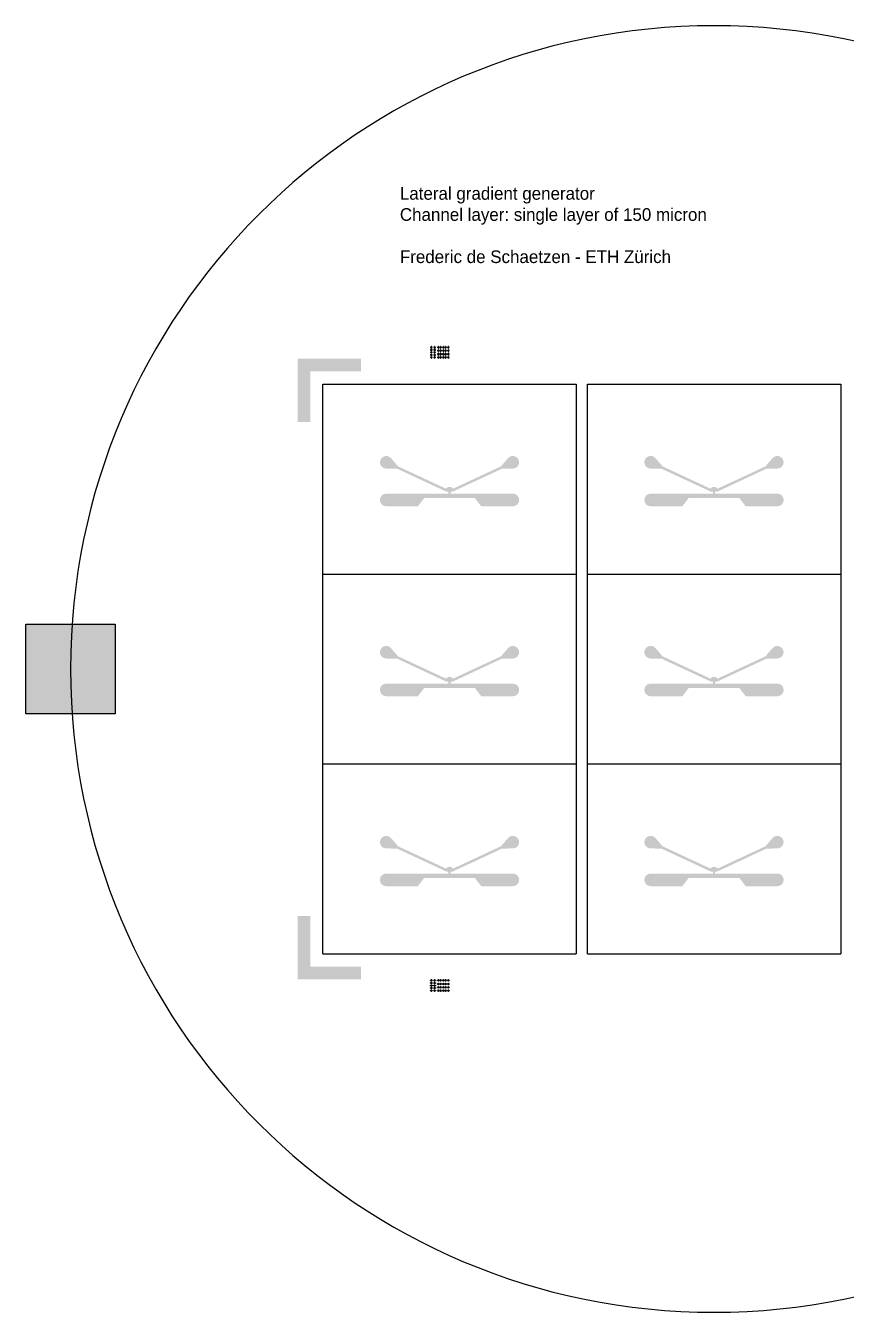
# Model space of a CAD drawing. Extents: x -163 to -54, y -239 to -137.
# Drawn here: x -162.7 to -98, y -239.1 to -137.5 of the extents above; entities that cross this region are included whole.
import ezdxf

# ---------------------------------------------------------------- set-up
doc = ezdxf.new("R2010")
doc.units = 0
doc.header["$MEASUREMENT"] = 0

msp = doc.modelspace()

# ---------------------------------------------------------------- hatches: boundary and pattern name
h = msp.add_hatch(color=256)
h.dxf.hatch_style = 1
h.paths.add_polyline_path([(-130.71, -162.84), (-130.71, -162.79), (-130.74, -162.79), (-130.74, -162.84), (-130.79, -162.84), (-130.79, -162.87), (-130.74, -162.87), (-130.74, -162.88), (-130.74, -162.92), (-130.71, -162.92), (-130.71, -162.87), (-130.66, -162.87), (-130.66, -162.84)])
h.paths.add_polyline_path([(-130.71, -163.04), (-130.71, -162.99), (-130.74, -162.99), (-130.74, -163.04), (-130.79, -163.04), (-130.79, -163.07), (-130.74, -163.07), (-130.74, -163.08), (-130.74, -163.12), (-130.71, -163.12), (-130.71, -163.07), (-130.66, -163.07), (-130.66, -163.04)])
h.paths.add_polyline_path([(-130.71, -163.24), (-130.71, -163.19), (-130.74, -163.19), (-130.74, -163.24), (-130.79, -163.24), (-130.79, -163.27), (-130.74, -163.27), (-130.74, -163.28), (-130.74, -163.32), (-130.71, -163.32), (-130.71, -163.27), (-130.66, -163.27), (-130.66, -163.24)])
h.paths.add_polyline_path([(-130.71, -163.44), (-130.71, -163.39), (-130.74, -163.39), (-130.74, -163.44), (-130.79, -163.44), (-130.79, -163.47), (-130.74, -163.47), (-130.74, -163.48), (-130.74, -163.52), (-130.71, -163.52), (-130.71, -163.47), (-130.66, -163.47), (-130.66, -163.44)])
h.paths.add_polyline_path([(-130.71, -163.64), (-130.71, -163.59), (-130.74, -163.59), (-130.74, -163.64), (-130.79, -163.64), (-130.79, -163.67), (-130.74, -163.67), (-130.74, -163.68), (-130.74, -163.72), (-130.71, -163.72), (-130.71, -163.67), (-130.66, -163.67), (-130.66, -163.64)])
h.paths.add_polyline_path([(-130.44, -163.64), (-130.44, -163.59), (-130.47, -163.59), (-130.47, -163.64), (-130.52, -163.64), (-130.52, -163.67), (-130.47, -163.67), (-130.47, -163.68), (-130.47, -163.72), (-130.44, -163.72), (-130.44, -163.67), (-130.39, -163.67), (-130.39, -163.64)])
h.paths.add_polyline_path([(-130.44, -163.44), (-130.44, -163.39), (-130.47, -163.39), (-130.47, -163.44), (-130.52, -163.44), (-130.52, -163.47), (-130.47, -163.47), (-130.47, -163.48), (-130.47, -163.52), (-130.44, -163.52), (-130.44, -163.47), (-130.39, -163.47), (-130.39, -163.44)])
h.paths.add_polyline_path([(-130.44, -163.24), (-130.44, -163.19), (-130.47, -163.19), (-130.47, -163.24), (-130.52, -163.24), (-130.52, -163.27), (-130.47, -163.27), (-130.47, -163.28), (-130.47, -163.32), (-130.44, -163.32), (-130.44, -163.27), (-130.39, -163.27), (-130.39, -163.24)])
h.paths.add_polyline_path([(-130.44, -163.04), (-130.44, -162.99), (-130.47, -162.99), (-130.47, -163.04), (-130.52, -163.04), (-130.52, -163.07), (-130.47, -163.07), (-130.47, -163.08), (-130.47, -163.12), (-130.44, -163.12), (-130.44, -163.07), (-130.39, -163.07), (-130.39, -163.04)])
h.paths.add_polyline_path([(-130.44, -162.84), (-130.44, -162.79), (-130.47, -162.79), (-130.47, -162.84), (-130.52, -162.84), (-130.52, -162.87), (-130.47, -162.87), (-130.47, -162.88), (-130.47, -162.92), (-130.44, -162.92), (-130.44, -162.87), (-130.39, -162.87), (-130.39, -162.84)])
h.paths.add_polyline_path([(-130.2, -162.84), (-130.25, -162.84), (-130.25, -162.87), (-130.2, -162.87), (-130.2, -162.92), (-130.17, -162.92), (-130.17, -162.87), (-130.16, -162.87), (-130.12, -162.87), (-130.12, -162.84), (-130.17, -162.84), (-130.17, -162.79), (-130.2, -162.79)])
h.paths.add_polyline_path([(-130.2, -163.11), (-130.25, -163.11), (-130.25, -163.14), (-130.2, -163.14), (-130.2, -163.19), (-130.17, -163.19), (-130.17, -163.14), (-130.16, -163.14), (-130.12, -163.14), (-130.12, -163.11), (-130.17, -163.11), (-130.17, -163.06), (-130.2, -163.06)])
h.paths.add_polyline_path([(-130.2, -163.38), (-130.25, -163.38), (-130.25, -163.41), (-130.2, -163.41), (-130.2, -163.46), (-130.17, -163.46), (-130.17, -163.41), (-130.16, -163.41), (-130.12, -163.41), (-130.12, -163.38), (-130.17, -163.38), (-130.17, -163.33), (-130.2, -163.33)])
h.paths.add_polyline_path([(-130.2, -163.64), (-130.25, -163.64), (-130.25, -163.67), (-130.2, -163.67), (-130.2, -163.72), (-130.17, -163.72), (-130.17, -163.67), (-130.16, -163.67), (-130.12, -163.67), (-130.12, -163.64), (-130.17, -163.64), (-130.17, -163.59), (-130.2, -163.59)])
h.paths.add_polyline_path([(-130, -163.64), (-130.05, -163.64), (-130.05, -163.67), (-130, -163.67), (-130, -163.72), (-129.97, -163.72), (-129.97, -163.67), (-129.96, -163.67), (-129.92, -163.67), (-129.92, -163.64), (-129.97, -163.64), (-129.97, -163.59), (-130, -163.59)])
h.paths.add_polyline_path([(-130, -163.38), (-130.05, -163.38), (-130.05, -163.41), (-130, -163.41), (-130, -163.46), (-129.97, -163.46), (-129.97, -163.41), (-129.96, -163.41), (-129.92, -163.41), (-129.92, -163.38), (-129.97, -163.38), (-129.97, -163.33), (-130, -163.33)])
h.paths.add_polyline_path([(-130, -163.11), (-130.05, -163.11), (-130.05, -163.14), (-130, -163.14), (-130, -163.19), (-129.97, -163.19), (-129.97, -163.14), (-129.96, -163.14), (-129.92, -163.14), (-129.92, -163.11), (-129.97, -163.11), (-129.97, -163.06), (-130, -163.06)])
h.paths.add_polyline_path([(-130, -162.84), (-130.05, -162.84), (-130.05, -162.87), (-130, -162.87), (-130, -162.92), (-129.97, -162.92), (-129.97, -162.87), (-129.96, -162.87), (-129.92, -162.87), (-129.92, -162.84), (-129.97, -162.84), (-129.97, -162.79), (-130, -162.79)])
h.paths.add_polyline_path([(-129.8, -162.84), (-129.85, -162.84), (-129.85, -162.87), (-129.8, -162.87), (-129.8, -162.92), (-129.77, -162.92), (-129.77, -162.87), (-129.76, -162.87), (-129.72, -162.87), (-129.72, -162.84), (-129.77, -162.84), (-129.77, -162.79), (-129.8, -162.79)])
h.paths.add_polyline_path([(-129.8, -163.11), (-129.85, -163.11), (-129.85, -163.14), (-129.8, -163.14), (-129.8, -163.19), (-129.77, -163.19), (-129.77, -163.14), (-129.76, -163.14), (-129.72, -163.14), (-129.72, -163.11), (-129.77, -163.11), (-129.77, -163.06), (-129.8, -163.06)])
h.paths.add_polyline_path([(-129.8, -163.38), (-129.85, -163.38), (-129.85, -163.41), (-129.8, -163.41), (-129.8, -163.46), (-129.77, -163.46), (-129.77, -163.41), (-129.76, -163.41), (-129.72, -163.41), (-129.72, -163.38), (-129.77, -163.38), (-129.77, -163.33), (-129.8, -163.33)])
h.paths.add_polyline_path([(-129.8, -163.64), (-129.85, -163.64), (-129.85, -163.67), (-129.8, -163.67), (-129.8, -163.72), (-129.77, -163.72), (-129.77, -163.67), (-129.76, -163.67), (-129.72, -163.67), (-129.72, -163.64), (-129.77, -163.64), (-129.77, -163.59), (-129.8, -163.59)])
h.paths.add_polyline_path([(-129.6, -163.64), (-129.65, -163.64), (-129.65, -163.67), (-129.6, -163.67), (-129.6, -163.72), (-129.57, -163.72), (-129.57, -163.67), (-129.56, -163.67), (-129.52, -163.67), (-129.52, -163.64), (-129.57, -163.64), (-129.57, -163.59), (-129.6, -163.59)])
h.paths.add_polyline_path([(-129.6, -163.38), (-129.65, -163.38), (-129.65, -163.41), (-129.6, -163.41), (-129.6, -163.46), (-129.57, -163.46), (-129.57, -163.41), (-129.56, -163.41), (-129.52, -163.41), (-129.52, -163.38), (-129.57, -163.38), (-129.57, -163.33), (-129.6, -163.33)])
h.paths.add_polyline_path([(-129.6, -163.11), (-129.65, -163.11), (-129.65, -163.14), (-129.6, -163.14), (-129.6, -163.19), (-129.57, -163.19), (-129.57, -163.14), (-129.56, -163.14), (-129.52, -163.14), (-129.52, -163.11), (-129.57, -163.11), (-129.57, -163.06), (-129.6, -163.06)])
h.paths.add_polyline_path([(-129.6, -162.84), (-129.65, -162.84), (-129.65, -162.87), (-129.6, -162.87), (-129.6, -162.92), (-129.57, -162.92), (-129.57, -162.87), (-129.56, -162.87), (-129.52, -162.87), (-129.52, -162.84), (-129.57, -162.84), (-129.57, -162.79), (-129.6, -162.79)])
h = msp.add_hatch(color=256)
h.dxf.hatch_style = 1
h.paths.add_polyline_path([(-129.4, -163.64), (-129.45, -163.64), (-129.45, -163.67), (-129.4, -163.67), (-129.4, -163.72), (-129.37, -163.72), (-129.37, -163.67), (-129.36, -163.67), (-129.32, -163.67), (-129.32, -163.64), (-129.37, -163.64), (-129.37, -163.59), (-129.4, -163.59)])
h.paths.add_polyline_path([(-129.4, -163.38), (-129.45, -163.38), (-129.45, -163.41), (-129.4, -163.41), (-129.4, -163.46), (-129.37, -163.46), (-129.37, -163.41), (-129.36, -163.41), (-129.32, -163.41), (-129.32, -163.38), (-129.37, -163.38), (-129.37, -163.33), (-129.4, -163.33)])
h.paths.add_polyline_path([(-129.4, -163.11), (-129.45, -163.11), (-129.45, -163.14), (-129.4, -163.14), (-129.4, -163.19), (-129.37, -163.19), (-129.37, -163.14), (-129.36, -163.14), (-129.32, -163.14), (-129.32, -163.11), (-129.37, -163.11), (-129.37, -163.06), (-129.4, -163.06)])
h.paths.add_polyline_path([(-129.4, -162.84), (-129.45, -162.84), (-129.45, -162.87), (-129.4, -162.87), (-129.4, -162.92), (-129.37, -162.92), (-129.37, -162.87), (-129.36, -162.87), (-129.32, -162.87), (-129.32, -162.84), (-129.37, -162.84), (-129.37, -162.79), (-129.4, -162.79)])
h = msp.add_hatch(color=256)
h.dxf.hatch_style = 1
h.paths.add_polyline_path([(-136.29, -163.76), (-141.29, -163.76), (-141.29, -168.76), (-140.29, -168.76), (-140.29, -164.76), (-136.29, -164.76)])
h.paths.add_polyline_path([(-75.53, -163.76), (-80.53, -163.76), (-80.53, -164.76), (-76.53, -164.76), (-76.53, -168.76), (-75.53, -168.76)])
h.paths.add_polyline_path([(-140.29, -207.76), (-141.29, -207.76), (-141.29, -212.76), (-136.29, -212.76), (-136.29, -211.76), (-140.29, -211.76)])
h.paths.add_polyline_path([(-75.53, -207.76), (-76.53, -207.76), (-76.53, -211.76), (-80.53, -211.76), (-80.53, -212.76), (-75.53, -212.76)])
h = msp.add_hatch(color=256)
h.dxf.hatch_style = 1
h.paths.add_polyline_path([(-131.29, -174.76), (-127.29, -174.76), (-126.79, -175.41), (-124.29, -175.41, 1), (-124.29, -174.41), (-129.2, -174.41), (-129.2, -174.26), (-129.05, -174.26), (-125.15, -172.44), (-124.29, -172.43, 1.551696), (-124.67, -171.61), (-125.23, -172.26), (-129.01, -174.02, 0.506381), (-129.57, -174.02), (-133.35, -172.26), (-133.91, -171.61, 1.551696), (-134.29, -172.43), (-133.43, -172.44), (-129.53, -174.26), (-129.38, -174.26), (-129.38, -174.41), (-134.29, -174.41, 1), (-134.29, -175.41), (-131.79, -175.41)])
h.paths.add_polyline_path([(-110.41, -174.76), (-106.41, -174.76), (-105.91, -175.41), (-103.41, -175.41, 1), (-103.41, -174.41), (-108.32, -174.41), (-108.32, -174.26), (-108.17, -174.26), (-104.27, -172.44), (-103.41, -172.43, 1.551696), (-103.79, -171.61), (-104.35, -172.26), (-108.13, -174.02, 0.506381), (-108.69, -174.02), (-112.47, -172.26), (-113.03, -171.61, 1.551696), (-113.42, -172.43), (-112.56, -172.44), (-108.65, -174.26), (-108.5, -174.26), (-108.5, -174.41), (-113.41, -174.41, 1), (-113.41, -175.41), (-110.91, -175.41)])
h.paths.add_polyline_path([(-89.53, -174.76), (-85.53, -174.76), (-85.03, -175.41), (-82.53, -175.41, 1), (-82.53, -174.41), (-87.44, -174.41), (-87.44, -174.26), (-87.29, -174.26), (-83.39, -172.44), (-82.53, -172.43, 1.551696), (-82.91, -171.61), (-83.47, -172.26), (-87.25, -174.02, 0.506381), (-87.81, -174.02), (-91.59, -172.26), (-92.15, -171.61, 1.551696), (-92.54, -172.43), (-91.68, -172.44), (-87.77, -174.26), (-87.62, -174.26), (-87.62, -174.41), (-92.53, -174.41, 1), (-92.53, -175.41), (-90.03, -175.41)])
h.paths.add_polyline_path([(-133.91, -186.61, 1.551696), (-134.29, -187.43), (-133.43, -187.44), (-129.53, -189.26), (-129.38, -189.26), (-129.38, -189.41), (-134.29, -189.41, 1), (-134.29, -190.41), (-131.79, -190.41), (-131.29, -189.76), (-127.29, -189.76), (-126.79, -190.41), (-124.29, -190.41, 1), (-124.29, -189.41), (-129.2, -189.41), (-129.2, -189.26), (-129.05, -189.26), (-125.15, -187.44), (-124.29, -187.43, 1.551696), (-124.67, -186.61), (-125.23, -187.26), (-129.01, -189.02, 0.506381), (-129.57, -189.02), (-133.35, -187.26)])
h.paths.add_polyline_path([(-103.79, -186.61), (-104.35, -187.26), (-108.13, -189.02, 0.506381), (-108.69, -189.02), (-112.47, -187.26), (-113.03, -186.61, 1.551696), (-113.42, -187.43), (-112.56, -187.44), (-108.65, -189.26), (-108.5, -189.26), (-108.5, -189.41), (-113.41, -189.41, 1), (-113.41, -190.41), (-110.91, -190.41), (-110.41, -189.76), (-106.41, -189.76), (-105.91, -190.41), (-103.41, -190.41, 1), (-103.41, -189.41), (-108.32, -189.41), (-108.32, -189.26), (-108.17, -189.26), (-104.27, -187.44), (-103.41, -187.43, 1.551696)])
h.paths.add_polyline_path([(-124.29, -204.41), (-129.2, -204.41), (-129.2, -204.26), (-129.05, -204.26), (-125.15, -202.44), (-124.29, -202.43, 1.551696), (-124.67, -201.61), (-125.23, -202.26), (-129.01, -204.02, 0.506381), (-129.57, -204.02), (-133.35, -202.26), (-133.91, -201.61, 1.551696), (-134.29, -202.43), (-133.43, -202.44), (-129.53, -204.26), (-129.38, -204.26), (-129.38, -204.41), (-134.29, -204.41, 1), (-134.29, -205.41), (-131.79, -205.41), (-131.29, -204.76), (-127.29, -204.76), (-126.79, -205.41), (-124.29, -205.41, 1)])
h.paths.add_polyline_path([(-110.41, -204.76), (-106.41, -204.76), (-105.91, -205.41), (-103.41, -205.41, 1), (-103.41, -204.41), (-108.32, -204.41), (-108.32, -204.26), (-108.17, -204.26), (-104.27, -202.44), (-103.41, -202.43, 1.551696), (-103.79, -201.61), (-104.35, -202.26), (-108.13, -204.02, 0.506381), (-108.69, -204.02), (-112.47, -202.26), (-113.03, -201.61, 1.551696), (-113.42, -202.43), (-112.56, -202.44), (-108.65, -204.26), (-108.5, -204.26), (-108.5, -204.41), (-113.41, -204.41, 1), (-113.41, -205.41), (-110.91, -205.41)])
h.paths.add_polyline_path([(-92.15, -201.61, 1.551696), (-92.54, -202.43), (-91.68, -202.44), (-87.77, -204.26), (-87.62, -204.26), (-87.62, -204.41), (-92.53, -204.41, 1), (-92.53, -205.41), (-90.03, -205.41), (-89.53, -204.76), (-85.53, -204.76), (-85.03, -205.41), (-82.53, -205.41, 1), (-82.53, -204.41), (-87.44, -204.41), (-87.44, -204.26), (-87.29, -204.26), (-83.39, -202.44), (-82.53, -202.43, 1.551696), (-82.91, -201.61), (-83.47, -202.26), (-87.25, -204.02, 0.506381), (-87.81, -204.02), (-91.59, -202.26)])
h.paths.add_polyline_path([(-82.53, -189.41), (-87.44, -189.41), (-87.44, -189.26), (-87.29, -189.26), (-83.39, -187.44), (-82.53, -187.43, 1.551696), (-82.91, -186.61), (-83.47, -187.26), (-87.25, -189.02, 0.506381), (-87.81, -189.02), (-91.59, -187.26), (-92.15, -186.61, 1.551696), (-92.54, -187.43), (-91.68, -187.44), (-87.77, -189.26), (-87.62, -189.26), (-87.62, -189.41), (-92.53, -189.41, 1), (-92.53, -190.41), (-90.03, -190.41), (-89.53, -189.76), (-85.53, -189.76), (-85.03, -190.41), (-82.53, -190.41, 1)])
h = msp.add_hatch(color=256)
h.dxf.hatch_style = 1
h.paths.add_polyline_path([(-162.75, -184.72), (-155.68, -184.72), (-155.68, -191.79), (-162.75, -191.79)])
h.paths.add_polyline_path([(-61.15, -184.72), (-54.08, -184.72), (-54.08, -191.79), (-61.15, -191.79)])
h = msp.add_hatch(color=256)
h.dxf.hatch_style = 1
h.paths.add_polyline_path([(-130.71, -213.67), (-130.71, -213.72), (-130.74, -213.72), (-130.74, -213.67), (-130.79, -213.67), (-130.79, -213.64), (-130.74, -213.64), (-130.74, -213.63), (-130.74, -213.59), (-130.71, -213.59), (-130.71, -213.64), (-130.66, -213.64), (-130.66, -213.67)])
h.paths.add_polyline_path([(-130.71, -213.47), (-130.71, -213.52), (-130.74, -213.52), (-130.74, -213.47), (-130.79, -213.47), (-130.79, -213.44), (-130.74, -213.44), (-130.74, -213.43), (-130.74, -213.39), (-130.71, -213.39), (-130.71, -213.44), (-130.66, -213.44), (-130.66, -213.47)])
h.paths.add_polyline_path([(-130.71, -213.27), (-130.71, -213.32), (-130.74, -213.32), (-130.74, -213.27), (-130.79, -213.27), (-130.79, -213.24), (-130.74, -213.24), (-130.74, -213.23), (-130.74, -213.19), (-130.71, -213.19), (-130.71, -213.24), (-130.66, -213.24), (-130.66, -213.27)])
h.paths.add_polyline_path([(-130.71, -213.07), (-130.71, -213.12), (-130.74, -213.12), (-130.74, -213.07), (-130.79, -213.07), (-130.79, -213.04), (-130.74, -213.04), (-130.74, -213.03), (-130.74, -212.99), (-130.71, -212.99), (-130.71, -213.04), (-130.66, -213.04), (-130.66, -213.07)])
h.paths.add_polyline_path([(-130.71, -212.87), (-130.71, -212.92), (-130.74, -212.92), (-130.74, -212.87), (-130.79, -212.87), (-130.79, -212.84), (-130.74, -212.84), (-130.74, -212.83), (-130.74, -212.79), (-130.71, -212.79), (-130.71, -212.84), (-130.66, -212.84), (-130.66, -212.87)])
h.paths.add_polyline_path([(-130.44, -212.87), (-130.44, -212.92), (-130.47, -212.92), (-130.47, -212.87), (-130.52, -212.87), (-130.52, -212.84), (-130.47, -212.84), (-130.47, -212.83), (-130.47, -212.79), (-130.44, -212.79), (-130.44, -212.84), (-130.39, -212.84), (-130.39, -212.87)])
h.paths.add_polyline_path([(-130.44, -213.07), (-130.44, -213.12), (-130.47, -213.12), (-130.47, -213.07), (-130.52, -213.07), (-130.52, -213.04), (-130.47, -213.04), (-130.47, -213.03), (-130.47, -212.99), (-130.44, -212.99), (-130.44, -213.04), (-130.39, -213.04), (-130.39, -213.07)])
h.paths.add_polyline_path([(-130.44, -213.27), (-130.44, -213.32), (-130.47, -213.32), (-130.47, -213.27), (-130.52, -213.27), (-130.52, -213.24), (-130.47, -213.24), (-130.47, -213.23), (-130.47, -213.19), (-130.44, -213.19), (-130.44, -213.24), (-130.39, -213.24), (-130.39, -213.27)])
h.paths.add_polyline_path([(-130.44, -213.47), (-130.44, -213.52), (-130.47, -213.52), (-130.47, -213.47), (-130.52, -213.47), (-130.52, -213.44), (-130.47, -213.44), (-130.47, -213.43), (-130.47, -213.39), (-130.44, -213.39), (-130.44, -213.44), (-130.39, -213.44), (-130.39, -213.47)])
h.paths.add_polyline_path([(-130.44, -213.67), (-130.44, -213.72), (-130.47, -213.72), (-130.47, -213.67), (-130.52, -213.67), (-130.52, -213.64), (-130.47, -213.64), (-130.47, -213.63), (-130.47, -213.59), (-130.44, -213.59), (-130.44, -213.64), (-130.39, -213.64), (-130.39, -213.67)])
h.paths.add_polyline_path([(-130.2, -213.67), (-130.25, -213.67), (-130.25, -213.64), (-130.2, -213.64), (-130.2, -213.59), (-130.17, -213.59), (-130.17, -213.64), (-130.16, -213.64), (-130.12, -213.64), (-130.12, -213.67), (-130.17, -213.67), (-130.17, -213.72), (-130.2, -213.72)])
h.paths.add_polyline_path([(-130.2, -213.41), (-130.25, -213.41), (-130.25, -213.38), (-130.2, -213.38), (-130.2, -213.33), (-130.17, -213.33), (-130.17, -213.38), (-130.16, -213.38), (-130.12, -213.38), (-130.12, -213.41), (-130.17, -213.41), (-130.17, -213.46), (-130.2, -213.46)])
h.paths.add_polyline_path([(-130.2, -213.14), (-130.25, -213.14), (-130.25, -213.11), (-130.2, -213.11), (-130.2, -213.06), (-130.17, -213.06), (-130.17, -213.11), (-130.16, -213.11), (-130.12, -213.11), (-130.12, -213.14), (-130.17, -213.14), (-130.17, -213.19), (-130.2, -213.19)])
h.paths.add_polyline_path([(-130.2, -212.87), (-130.25, -212.87), (-130.25, -212.84), (-130.2, -212.84), (-130.2, -212.79), (-130.17, -212.79), (-130.17, -212.84), (-130.16, -212.84), (-130.12, -212.84), (-130.12, -212.87), (-130.17, -212.87), (-130.17, -212.92), (-130.2, -212.92)])
h.paths.add_polyline_path([(-130, -212.87), (-130.05, -212.87), (-130.05, -212.84), (-130, -212.84), (-130, -212.79), (-129.97, -212.79), (-129.97, -212.84), (-129.96, -212.84), (-129.92, -212.84), (-129.92, -212.87), (-129.97, -212.87), (-129.97, -212.92), (-130, -212.92)])
h.paths.add_polyline_path([(-130, -213.14), (-130.05, -213.14), (-130.05, -213.11), (-130, -213.11), (-130, -213.06), (-129.97, -213.06), (-129.97, -213.11), (-129.96, -213.11), (-129.92, -213.11), (-129.92, -213.14), (-129.97, -213.14), (-129.97, -213.19), (-130, -213.19)])
h.paths.add_polyline_path([(-130, -213.41), (-130.05, -213.41), (-130.05, -213.38), (-130, -213.38), (-130, -213.33), (-129.97, -213.33), (-129.97, -213.38), (-129.96, -213.38), (-129.92, -213.38), (-129.92, -213.41), (-129.97, -213.41), (-129.97, -213.46), (-130, -213.46)])
h.paths.add_polyline_path([(-130, -213.67), (-130.05, -213.67), (-130.05, -213.64), (-130, -213.64), (-130, -213.59), (-129.97, -213.59), (-129.97, -213.64), (-129.96, -213.64), (-129.92, -213.64), (-129.92, -213.67), (-129.97, -213.67), (-129.97, -213.72), (-130, -213.72)])
h.paths.add_polyline_path([(-129.8, -213.67), (-129.85, -213.67), (-129.85, -213.64), (-129.8, -213.64), (-129.8, -213.59), (-129.77, -213.59), (-129.77, -213.64), (-129.76, -213.64), (-129.72, -213.64), (-129.72, -213.67), (-129.77, -213.67), (-129.77, -213.72), (-129.8, -213.72)])
h.paths.add_polyline_path([(-129.8, -213.41), (-129.85, -213.41), (-129.85, -213.38), (-129.8, -213.38), (-129.8, -213.33), (-129.77, -213.33), (-129.77, -213.38), (-129.76, -213.38), (-129.72, -213.38), (-129.72, -213.41), (-129.77, -213.41), (-129.77, -213.46), (-129.8, -213.46)])
h.paths.add_polyline_path([(-129.8, -213.14), (-129.85, -213.14), (-129.85, -213.11), (-129.8, -213.11), (-129.8, -213.06), (-129.77, -213.06), (-129.77, -213.11), (-129.76, -213.11), (-129.72, -213.11), (-129.72, -213.14), (-129.77, -213.14), (-129.77, -213.19), (-129.8, -213.19)])
h.paths.add_polyline_path([(-129.8, -212.87), (-129.85, -212.87), (-129.85, -212.84), (-129.8, -212.84), (-129.8, -212.79), (-129.77, -212.79), (-129.77, -212.84), (-129.76, -212.84), (-129.72, -212.84), (-129.72, -212.87), (-129.77, -212.87), (-129.77, -212.92), (-129.8, -212.92)])
h.paths.add_polyline_path([(-129.6, -212.87), (-129.65, -212.87), (-129.65, -212.84), (-129.6, -212.84), (-129.6, -212.79), (-129.57, -212.79), (-129.57, -212.84), (-129.56, -212.84), (-129.52, -212.84), (-129.52, -212.87), (-129.57, -212.87), (-129.57, -212.92), (-129.6, -212.92)])
h.paths.add_polyline_path([(-129.6, -213.14), (-129.65, -213.14), (-129.65, -213.11), (-129.6, -213.11), (-129.6, -213.06), (-129.57, -213.06), (-129.57, -213.11), (-129.56, -213.11), (-129.52, -213.11), (-129.52, -213.14), (-129.57, -213.14), (-129.57, -213.19), (-129.6, -213.19)])
h.paths.add_polyline_path([(-129.6, -213.41), (-129.65, -213.41), (-129.65, -213.38), (-129.6, -213.38), (-129.6, -213.33), (-129.57, -213.33), (-129.57, -213.38), (-129.56, -213.38), (-129.52, -213.38), (-129.52, -213.41), (-129.57, -213.41), (-129.57, -213.46), (-129.6, -213.46)])
h.paths.add_polyline_path([(-129.6, -213.67), (-129.65, -213.67), (-129.65, -213.64), (-129.6, -213.64), (-129.6, -213.59), (-129.57, -213.59), (-129.57, -213.64), (-129.56, -213.64), (-129.52, -213.64), (-129.52, -213.67), (-129.57, -213.67), (-129.57, -213.72), (-129.6, -213.72)])
h = msp.add_hatch(color=256)
h.dxf.hatch_style = 1
h.paths.add_polyline_path([(-129.4, -212.87), (-129.45, -212.87), (-129.45, -212.84), (-129.4, -212.84), (-129.4, -212.79), (-129.37, -212.79), (-129.37, -212.84), (-129.36, -212.84), (-129.32, -212.84), (-129.32, -212.87), (-129.37, -212.87), (-129.37, -212.92), (-129.4, -212.92)])
h.paths.add_polyline_path([(-129.4, -213.14), (-129.45, -213.14), (-129.45, -213.11), (-129.4, -213.11), (-129.4, -213.06), (-129.37, -213.06), (-129.37, -213.11), (-129.36, -213.11), (-129.32, -213.11), (-129.32, -213.14), (-129.37, -213.14), (-129.37, -213.19), (-129.4, -213.19)])
h.paths.add_polyline_path([(-129.4, -213.41), (-129.45, -213.41), (-129.45, -213.38), (-129.4, -213.38), (-129.4, -213.33), (-129.37, -213.33), (-129.37, -213.38), (-129.36, -213.38), (-129.32, -213.38), (-129.32, -213.41), (-129.37, -213.41), (-129.37, -213.46), (-129.4, -213.46)])
h.paths.add_polyline_path([(-129.4, -213.67), (-129.45, -213.67), (-129.45, -213.64), (-129.4, -213.64), (-129.4, -213.59), (-129.37, -213.59), (-129.37, -213.64), (-129.36, -213.64), (-129.32, -213.64), (-129.32, -213.67), (-129.37, -213.67), (-129.37, -213.72), (-129.4, -213.72)])

# ---------------------------------------------------------------- linework, layer by layer
for p, q in [((-139.29, -180.76), (-139.29, -165.76)), ((-139.29, -165.76), (-119.29, -165.76)), ((-119.29, -165.76), (-119.29, -180.76)), ((-118.41, -180.76), (-118.41, -165.76)), ((-118.41, -165.76), (-98.41, -165.76)), ((-98.41, -165.76), (-98.41, -180.76)), ((-139.29, -195.76), (-139.29, -180.76)), ((-139.29, -180.76), (-119.29, -180.76)), ((-139.29, -180.76), (-119.29, -180.76)), ((-119.29, -180.76), (-119.29, -195.76)), ((-118.41, -195.76), (-118.41, -180.76)), ((-118.41, -180.76), (-98.41, -180.76)), ((-118.41, -180.76), (-98.41, -180.76)), ((-98.41, -180.76), (-98.41, -195.76)), ((-139.29, -195.76), (-119.29, -195.76)), ((-139.29, -210.76), (-139.29, -195.76)), ((-139.29, -195.76), (-119.29, -195.76)), ((-119.29, -195.76), (-119.29, -210.76)), ((-118.41, -195.76), (-98.41, -195.76)), ((-118.41, -210.76), (-118.41, -195.76)), ((-118.41, -195.76), (-98.41, -195.76)), ((-98.41, -195.76), (-98.41, -210.76)), ((-139.29, -210.76), (-119.29, -210.76)), ((-118.41, -210.76), (-98.41, -210.76))]:
    msp.add_line(p, q)
msp.add_lwpolyline([(-57.61, -188.26, 1), (-159.21, -188.26, 1), (-57.61, -188.26)], format="xyb", close=True)
for points in [[(-130.71, -162.84), (-130.71, -162.79), (-130.74, -162.79), (-130.74, -162.84), (-130.79, -162.84), (-130.79, -162.87), (-130.74, -162.87), (-130.74, -162.88), (-130.74, -162.92), (-130.71, -162.92), (-130.71, -162.87), (-130.66, -162.87), (-130.66, -162.84)], [(-130.71, -163.04), (-130.71, -162.99), (-130.74, -162.99), (-130.74, -163.04), (-130.79, -163.04), (-130.79, -163.07), (-130.74, -163.07), (-130.74, -163.08), (-130.74, -163.12), (-130.71, -163.12), (-130.71, -163.07), (-130.66, -163.07), (-130.66, -163.04)], [(-130.71, -163.24), (-130.71, -163.19), (-130.74, -163.19), (-130.74, -163.24), (-130.79, -163.24), (-130.79, -163.27), (-130.74, -163.27), (-130.74, -163.28), (-130.74, -163.32), (-130.71, -163.32), (-130.71, -163.27), (-130.66, -163.27), (-130.66, -163.24)], [(-130.71, -163.44), (-130.71, -163.39), (-130.74, -163.39), (-130.74, -163.44), (-130.79, -163.44), (-130.79, -163.47), (-130.74, -163.47), (-130.74, -163.48), (-130.74, -163.52), (-130.71, -163.52), (-130.71, -163.47), (-130.66, -163.47), (-130.66, -163.44)], [(-130.44, -162.84), (-130.44, -162.79), (-130.47, -162.79), (-130.47, -162.84), (-130.52, -162.84), (-130.52, -162.87), (-130.47, -162.87), (-130.47, -162.88), (-130.47, -162.92), (-130.44, -162.92), (-130.44, -162.87), (-130.39, -162.87), (-130.39, -162.84)], [(-130.44, -163.04), (-130.44, -162.99), (-130.47, -162.99), (-130.47, -163.04), (-130.52, -163.04), (-130.52, -163.07), (-130.47, -163.07), (-130.47, -163.08), (-130.47, -163.12), (-130.44, -163.12), (-130.44, -163.07), (-130.39, -163.07), (-130.39, -163.04)], [(-130.44, -163.24), (-130.44, -163.19), (-130.47, -163.19), (-130.47, -163.24), (-130.52, -163.24), (-130.52, -163.27), (-130.47, -163.27), (-130.47, -163.28), (-130.47, -163.32), (-130.44, -163.32), (-130.44, -163.27), (-130.39, -163.27), (-130.39, -163.24)], [(-130.44, -163.44), (-130.44, -163.39), (-130.47, -163.39), (-130.47, -163.44), (-130.52, -163.44), (-130.52, -163.47), (-130.47, -163.47), (-130.47, -163.48), (-130.47, -163.52), (-130.44, -163.52), (-130.44, -163.47), (-130.39, -163.47), (-130.39, -163.44)], [(-130.2, -162.84), (-130.25, -162.84), (-130.25, -162.87), (-130.2, -162.87), (-130.2, -162.92), (-130.17, -162.92), (-130.17, -162.87), (-130.16, -162.87), (-130.12, -162.87), (-130.12, -162.84), (-130.17, -162.84), (-130.17, -162.79), (-130.2, -162.79)], [(-130.2, -163.11), (-130.25, -163.11), (-130.25, -163.14), (-130.2, -163.14), (-130.2, -163.19), (-130.17, -163.19), (-130.17, -163.14), (-130.16, -163.14), (-130.12, -163.14), (-130.12, -163.11), (-130.17, -163.11), (-130.17, -163.06), (-130.2, -163.06)], [(-130.2, -163.38), (-130.25, -163.38), (-130.25, -163.41), (-130.2, -163.41), (-130.2, -163.46), (-130.17, -163.46), (-130.17, -163.41), (-130.16, -163.41), (-130.12, -163.41), (-130.12, -163.38), (-130.17, -163.38), (-130.17, -163.33), (-130.2, -163.33)], [(-130, -162.84), (-130.05, -162.84), (-130.05, -162.87), (-130, -162.87), (-130, -162.92), (-129.97, -162.92), (-129.97, -162.87), (-129.96, -162.87), (-129.92, -162.87), (-129.92, -162.84), (-129.97, -162.84), (-129.97, -162.79), (-130, -162.79)], [(-130, -163.11), (-130.05, -163.11), (-130.05, -163.14), (-130, -163.14), (-130, -163.19), (-129.97, -163.19), (-129.97, -163.14), (-129.96, -163.14), (-129.92, -163.14), (-129.92, -163.11), (-129.97, -163.11), (-129.97, -163.06), (-130, -163.06)], [(-130, -163.38), (-130.05, -163.38), (-130.05, -163.41), (-130, -163.41), (-130, -163.46), (-129.97, -163.46), (-129.97, -163.41), (-129.96, -163.41), (-129.92, -163.41), (-129.92, -163.38), (-129.97, -163.38), (-129.97, -163.33), (-130, -163.33)], [(-129.8, -162.84), (-129.85, -162.84), (-129.85, -162.87), (-129.8, -162.87), (-129.8, -162.92), (-129.77, -162.92), (-129.77, -162.87), (-129.76, -162.87), (-129.72, -162.87), (-129.72, -162.84), (-129.77, -162.84), (-129.77, -162.79), (-129.8, -162.79)], [(-129.8, -163.11), (-129.85, -163.11), (-129.85, -163.14), (-129.8, -163.14), (-129.8, -163.19), (-129.77, -163.19), (-129.77, -163.14), (-129.76, -163.14), (-129.72, -163.14), (-129.72, -163.11), (-129.77, -163.11), (-129.77, -163.06), (-129.8, -163.06)], [(-129.8, -163.38), (-129.85, -163.38), (-129.85, -163.41), (-129.8, -163.41), (-129.8, -163.46), (-129.77, -163.46), (-129.77, -163.41), (-129.76, -163.41), (-129.72, -163.41), (-129.72, -163.38), (-129.77, -163.38), (-129.77, -163.33), (-129.8, -163.33)], [(-129.6, -162.84), (-129.65, -162.84), (-129.65, -162.87), (-129.6, -162.87), (-129.6, -162.92), (-129.57, -162.92), (-129.57, -162.87), (-129.56, -162.87), (-129.52, -162.87), (-129.52, -162.84), (-129.57, -162.84), (-129.57, -162.79), (-129.6, -162.79)], [(-129.6, -163.11), (-129.65, -163.11), (-129.65, -163.14), (-129.6, -163.14), (-129.6, -163.19), (-129.57, -163.19), (-129.57, -163.14), (-129.56, -163.14), (-129.52, -163.14), (-129.52, -163.11), (-129.57, -163.11), (-129.57, -163.06), (-129.6, -163.06)], [(-129.6, -163.38), (-129.65, -163.38), (-129.65, -163.41), (-129.6, -163.41), (-129.6, -163.46), (-129.57, -163.46), (-129.57, -163.41), (-129.56, -163.41), (-129.52, -163.41), (-129.52, -163.38), (-129.57, -163.38), (-129.57, -163.33), (-129.6, -163.33)], [(-129.4, -162.84), (-129.45, -162.84), (-129.45, -162.87), (-129.4, -162.87), (-129.4, -162.92), (-129.37, -162.92), (-129.37, -162.87), (-129.36, -162.87), (-129.32, -162.87), (-129.32, -162.84), (-129.37, -162.84), (-129.37, -162.79), (-129.4, -162.79)], [(-129.4, -163.11), (-129.45, -163.11), (-129.45, -163.14), (-129.4, -163.14), (-129.4, -163.19), (-129.37, -163.19), (-129.37, -163.14), (-129.36, -163.14), (-129.32, -163.14), (-129.32, -163.11), (-129.37, -163.11), (-129.37, -163.06), (-129.4, -163.06)], [(-129.4, -163.38), (-129.45, -163.38), (-129.45, -163.41), (-129.4, -163.41), (-129.4, -163.46), (-129.37, -163.46), (-129.37, -163.41), (-129.36, -163.41), (-129.32, -163.41), (-129.32, -163.38), (-129.37, -163.38), (-129.37, -163.33), (-129.4, -163.33)], [(-130.71, -163.64), (-130.71, -163.59), (-130.74, -163.59), (-130.74, -163.64), (-130.79, -163.64), (-130.79, -163.67), (-130.74, -163.67), (-130.74, -163.68), (-130.74, -163.72), (-130.71, -163.72), (-130.71, -163.67), (-130.66, -163.67), (-130.66, -163.64)], [(-130.44, -163.64), (-130.44, -163.59), (-130.47, -163.59), (-130.47, -163.64), (-130.52, -163.64), (-130.52, -163.67), (-130.47, -163.67), (-130.47, -163.68), (-130.47, -163.72), (-130.44, -163.72), (-130.44, -163.67), (-130.39, -163.67), (-130.39, -163.64)], [(-130.2, -163.64), (-130.25, -163.64), (-130.25, -163.67), (-130.2, -163.67), (-130.2, -163.72), (-130.17, -163.72), (-130.17, -163.67), (-130.16, -163.67), (-130.12, -163.67), (-130.12, -163.64), (-130.17, -163.64), (-130.17, -163.59), (-130.2, -163.59)], [(-130, -163.64), (-130.05, -163.64), (-130.05, -163.67), (-130, -163.67), (-130, -163.72), (-129.97, -163.72), (-129.97, -163.67), (-129.96, -163.67), (-129.92, -163.67), (-129.92, -163.64), (-129.97, -163.64), (-129.97, -163.59), (-130, -163.59)], [(-129.8, -163.64), (-129.85, -163.64), (-129.85, -163.67), (-129.8, -163.67), (-129.8, -163.72), (-129.77, -163.72), (-129.77, -163.67), (-129.76, -163.67), (-129.72, -163.67), (-129.72, -163.64), (-129.77, -163.64), (-129.77, -163.59), (-129.8, -163.59)], [(-129.6, -163.64), (-129.65, -163.64), (-129.65, -163.67), (-129.6, -163.67), (-129.6, -163.72), (-129.57, -163.72), (-129.57, -163.67), (-129.56, -163.67), (-129.52, -163.67), (-129.52, -163.64), (-129.57, -163.64), (-129.57, -163.59), (-129.6, -163.59)], [(-129.4, -163.64), (-129.45, -163.64), (-129.45, -163.67), (-129.4, -163.67), (-129.4, -163.72), (-129.37, -163.72), (-129.37, -163.67), (-129.36, -163.67), (-129.32, -163.67), (-129.32, -163.64), (-129.37, -163.64), (-129.37, -163.59), (-129.4, -163.59)], [(-162.75, -184.72), (-155.68, -184.72), (-155.68, -191.79), (-162.75, -191.79)], [(-130.71, -212.87), (-130.71, -212.92), (-130.74, -212.92), (-130.74, -212.87), (-130.79, -212.87), (-130.79, -212.84), (-130.74, -212.84), (-130.74, -212.83), (-130.74, -212.79), (-130.71, -212.79), (-130.71, -212.84), (-130.66, -212.84), (-130.66, -212.87)], [(-130.71, -213.07), (-130.71, -213.12), (-130.74, -213.12), (-130.74, -213.07), (-130.79, -213.07), (-130.79, -213.04), (-130.74, -213.04), (-130.74, -213.03), (-130.74, -212.99), (-130.71, -212.99), (-130.71, -213.04), (-130.66, -213.04), (-130.66, -213.07)], [(-130.71, -213.27), (-130.71, -213.32), (-130.74, -213.32), (-130.74, -213.27), (-130.79, -213.27), (-130.79, -213.24), (-130.74, -213.24), (-130.74, -213.23), (-130.74, -213.19), (-130.71, -213.19), (-130.71, -213.24), (-130.66, -213.24), (-130.66, -213.27)], [(-130.44, -212.87), (-130.44, -212.92), (-130.47, -212.92), (-130.47, -212.87), (-130.52, -212.87), (-130.52, -212.84), (-130.47, -212.84), (-130.47, -212.83), (-130.47, -212.79), (-130.44, -212.79), (-130.44, -212.84), (-130.39, -212.84), (-130.39, -212.87)], [(-130.44, -213.07), (-130.44, -213.12), (-130.47, -213.12), (-130.47, -213.07), (-130.52, -213.07), (-130.52, -213.04), (-130.47, -213.04), (-130.47, -213.03), (-130.47, -212.99), (-130.44, -212.99), (-130.44, -213.04), (-130.39, -213.04), (-130.39, -213.07)], [(-130.44, -213.27), (-130.44, -213.32), (-130.47, -213.32), (-130.47, -213.27), (-130.52, -213.27), (-130.52, -213.24), (-130.47, -213.24), (-130.47, -213.23), (-130.47, -213.19), (-130.44, -213.19), (-130.44, -213.24), (-130.39, -213.24), (-130.39, -213.27)], [(-130.2, -212.87), (-130.25, -212.87), (-130.25, -212.84), (-130.2, -212.84), (-130.2, -212.79), (-130.17, -212.79), (-130.17, -212.84), (-130.16, -212.84), (-130.12, -212.84), (-130.12, -212.87), (-130.17, -212.87), (-130.17, -212.92), (-130.2, -212.92)], [(-130.2, -213.14), (-130.25, -213.14), (-130.25, -213.11), (-130.2, -213.11), (-130.2, -213.06), (-130.17, -213.06), (-130.17, -213.11), (-130.16, -213.11), (-130.12, -213.11), (-130.12, -213.14), (-130.17, -213.14), (-130.17, -213.19), (-130.2, -213.19)], [(-130.2, -213.41), (-130.25, -213.41), (-130.25, -213.38), (-130.2, -213.38), (-130.2, -213.33), (-130.17, -213.33), (-130.17, -213.38), (-130.16, -213.38), (-130.12, -213.38), (-130.12, -213.41), (-130.17, -213.41), (-130.17, -213.46), (-130.2, -213.46)], [(-130, -212.87), (-130.05, -212.87), (-130.05, -212.84), (-130, -212.84), (-130, -212.79), (-129.97, -212.79), (-129.97, -212.84), (-129.96, -212.84), (-129.92, -212.84), (-129.92, -212.87), (-129.97, -212.87), (-129.97, -212.92), (-130, -212.92)], [(-130, -213.14), (-130.05, -213.14), (-130.05, -213.11), (-130, -213.11), (-130, -213.06), (-129.97, -213.06), (-129.97, -213.11), (-129.96, -213.11), (-129.92, -213.11), (-129.92, -213.14), (-129.97, -213.14), (-129.97, -213.19), (-130, -213.19)], [(-130, -213.41), (-130.05, -213.41), (-130.05, -213.38), (-130, -213.38), (-130, -213.33), (-129.97, -213.33), (-129.97, -213.38), (-129.96, -213.38), (-129.92, -213.38), (-129.92, -213.41), (-129.97, -213.41), (-129.97, -213.46), (-130, -213.46)], [(-129.8, -212.87), (-129.85, -212.87), (-129.85, -212.84), (-129.8, -212.84), (-129.8, -212.79), (-129.77, -212.79), (-129.77, -212.84), (-129.76, -212.84), (-129.72, -212.84), (-129.72, -212.87), (-129.77, -212.87), (-129.77, -212.92), (-129.8, -212.92)], [(-129.8, -213.14), (-129.85, -213.14), (-129.85, -213.11), (-129.8, -213.11), (-129.8, -213.06), (-129.77, -213.06), (-129.77, -213.11), (-129.76, -213.11), (-129.72, -213.11), (-129.72, -213.14), (-129.77, -213.14), (-129.77, -213.19), (-129.8, -213.19)], [(-129.8, -213.41), (-129.85, -213.41), (-129.85, -213.38), (-129.8, -213.38), (-129.8, -213.33), (-129.77, -213.33), (-129.77, -213.38), (-129.76, -213.38), (-129.72, -213.38), (-129.72, -213.41), (-129.77, -213.41), (-129.77, -213.46), (-129.8, -213.46)], [(-129.6, -212.87), (-129.65, -212.87), (-129.65, -212.84), (-129.6, -212.84), (-129.6, -212.79), (-129.57, -212.79), (-129.57, -212.84), (-129.56, -212.84), (-129.52, -212.84), (-129.52, -212.87), (-129.57, -212.87), (-129.57, -212.92), (-129.6, -212.92)], [(-129.6, -213.14), (-129.65, -213.14), (-129.65, -213.11), (-129.6, -213.11), (-129.6, -213.06), (-129.57, -213.06), (-129.57, -213.11), (-129.56, -213.11), (-129.52, -213.11), (-129.52, -213.14), (-129.57, -213.14), (-129.57, -213.19), (-129.6, -213.19)], [(-129.6, -213.41), (-129.65, -213.41), (-129.65, -213.38), (-129.6, -213.38), (-129.6, -213.33), (-129.57, -213.33), (-129.57, -213.38), (-129.56, -213.38), (-129.52, -213.38), (-129.52, -213.41), (-129.57, -213.41), (-129.57, -213.46), (-129.6, -213.46)], [(-129.4, -212.87), (-129.45, -212.87), (-129.45, -212.84), (-129.4, -212.84), (-129.4, -212.79), (-129.37, -212.79), (-129.37, -212.84), (-129.36, -212.84), (-129.32, -212.84), (-129.32, -212.87), (-129.37, -212.87), (-129.37, -212.92), (-129.4, -212.92)], [(-129.4, -213.14), (-129.45, -213.14), (-129.45, -213.11), (-129.4, -213.11), (-129.4, -213.06), (-129.37, -213.06), (-129.37, -213.11), (-129.36, -213.11), (-129.32, -213.11), (-129.32, -213.14), (-129.37, -213.14), (-129.37, -213.19), (-129.4, -213.19)], [(-129.4, -213.41), (-129.45, -213.41), (-129.45, -213.38), (-129.4, -213.38), (-129.4, -213.33), (-129.37, -213.33), (-129.37, -213.38), (-129.36, -213.38), (-129.32, -213.38), (-129.32, -213.41), (-129.37, -213.41), (-129.37, -213.46), (-129.4, -213.46)], [(-130.71, -213.47), (-130.71, -213.52), (-130.74, -213.52), (-130.74, -213.47), (-130.79, -213.47), (-130.79, -213.44), (-130.74, -213.44), (-130.74, -213.43), (-130.74, -213.39), (-130.71, -213.39), (-130.71, -213.44), (-130.66, -213.44), (-130.66, -213.47)], [(-130.71, -213.67), (-130.71, -213.72), (-130.74, -213.72), (-130.74, -213.67), (-130.79, -213.67), (-130.79, -213.64), (-130.74, -213.64), (-130.74, -213.63), (-130.74, -213.59), (-130.71, -213.59), (-130.71, -213.64), (-130.66, -213.64), (-130.66, -213.67)], [(-130.44, -213.47), (-130.44, -213.52), (-130.47, -213.52), (-130.47, -213.47), (-130.52, -213.47), (-130.52, -213.44), (-130.47, -213.44), (-130.47, -213.43), (-130.47, -213.39), (-130.44, -213.39), (-130.44, -213.44), (-130.39, -213.44), (-130.39, -213.47)], [(-130.44, -213.67), (-130.44, -213.72), (-130.47, -213.72), (-130.47, -213.67), (-130.52, -213.67), (-130.52, -213.64), (-130.47, -213.64), (-130.47, -213.63), (-130.47, -213.59), (-130.44, -213.59), (-130.44, -213.64), (-130.39, -213.64), (-130.39, -213.67)], [(-130.2, -213.67), (-130.25, -213.67), (-130.25, -213.64), (-130.2, -213.64), (-130.2, -213.59), (-130.17, -213.59), (-130.17, -213.64), (-130.16, -213.64), (-130.12, -213.64), (-130.12, -213.67), (-130.17, -213.67), (-130.17, -213.72), (-130.2, -213.72)], [(-130, -213.67), (-130.05, -213.67), (-130.05, -213.64), (-130, -213.64), (-130, -213.59), (-129.97, -213.59), (-129.97, -213.64), (-129.96, -213.64), (-129.92, -213.64), (-129.92, -213.67), (-129.97, -213.67), (-129.97, -213.72), (-130, -213.72)], [(-129.8, -213.67), (-129.85, -213.67), (-129.85, -213.64), (-129.8, -213.64), (-129.8, -213.59), (-129.77, -213.59), (-129.77, -213.64), (-129.76, -213.64), (-129.72, -213.64), (-129.72, -213.67), (-129.77, -213.67), (-129.77, -213.72), (-129.8, -213.72)], [(-129.6, -213.67), (-129.65, -213.67), (-129.65, -213.64), (-129.6, -213.64), (-129.6, -213.59), (-129.57, -213.59), (-129.57, -213.64), (-129.56, -213.64), (-129.52, -213.64), (-129.52, -213.67), (-129.57, -213.67), (-129.57, -213.72), (-129.6, -213.72)], [(-129.4, -213.67), (-129.45, -213.67), (-129.45, -213.64), (-129.4, -213.64), (-129.4, -213.59), (-129.37, -213.59), (-129.37, -213.64), (-129.36, -213.64), (-129.32, -213.64), (-129.32, -213.67), (-129.37, -213.67), (-129.37, -213.72), (-129.4, -213.72)]]:
    msp.add_lwpolyline(points, close=True)

# ---------------------------------------------------------------- texts
at = {"insert": (-133.21, -150.2), "char_height": 1, "attachment_point": 1}
msp.add_mtext_dynamic_manual_height_columns('Lateral gradient generator\\PChannel layer: single layer of 150 micron\\P\\PFrederic de Schaetzen - ETH Zürich', width=50, gutter_width=1, heights=[7.67], dxfattribs=at)

doc.saveas('drawing.dxf')
